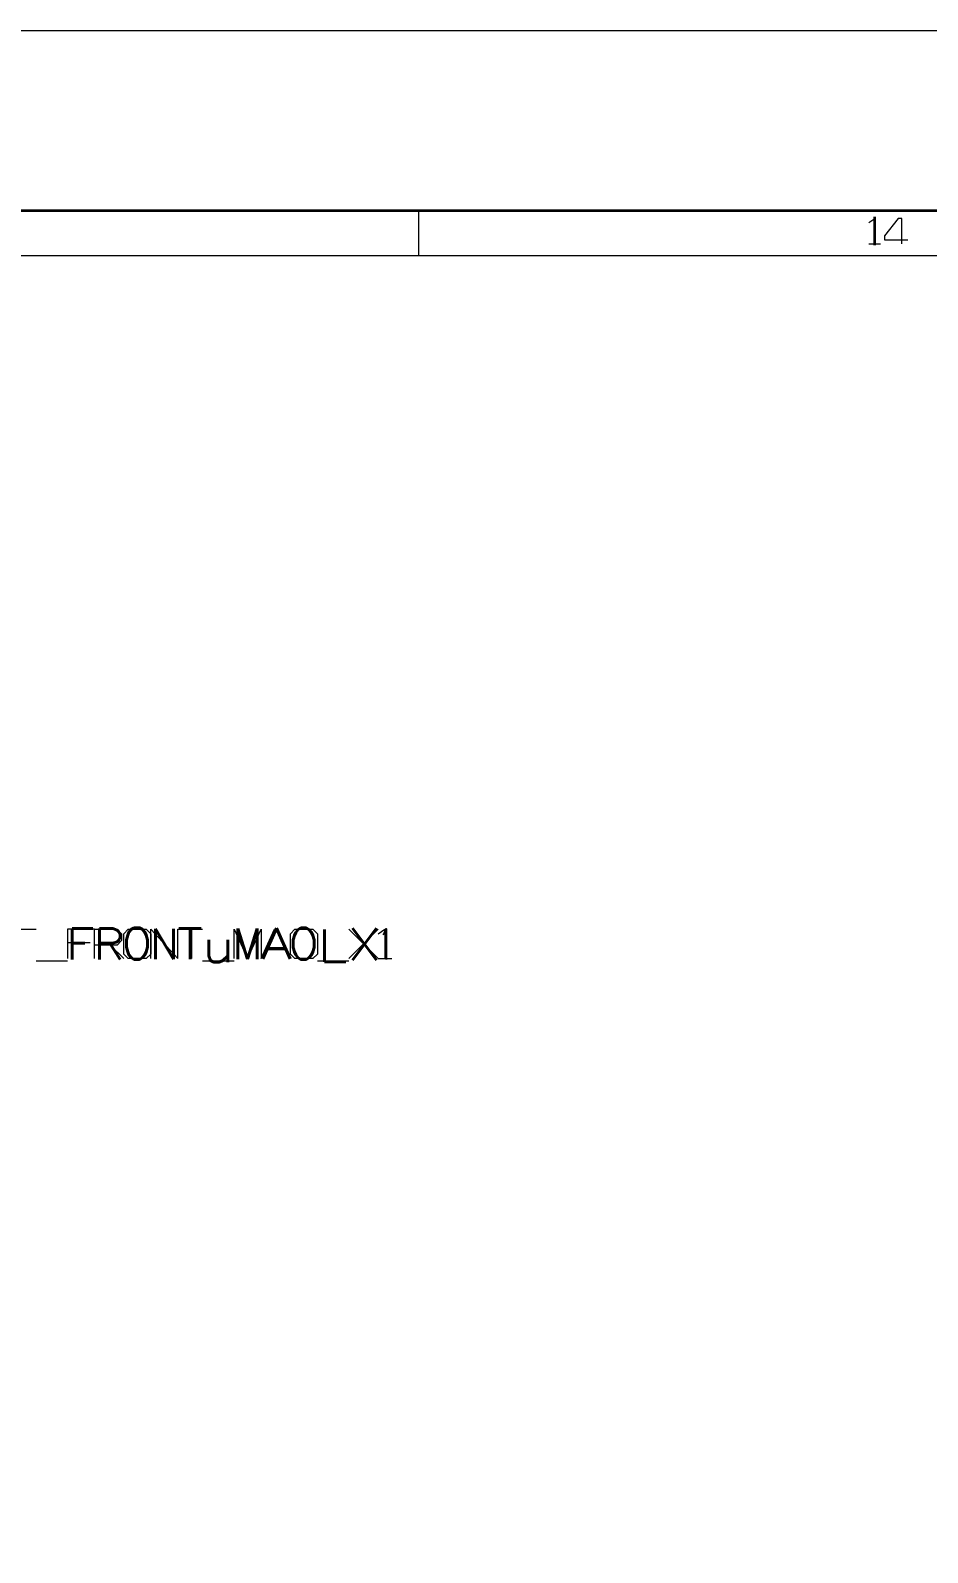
# Model space of a CAD drawing. Extents: x 0 to 174, y 0 to 33.
# Drawn here: x 50.27 to 54.19, y 26.46 to 33.11 of the extents above; entities that cross this region are included whole.
import ezdxf
from ezdxf.enums import TextEntityAlignment as Align

# ---------------------------------------------------------------- set-up
doc = ezdxf.new("R2010")
doc.units = 0
doc.layers.add('PDF2_형상', color=157, linetype='Continuous', true_color=0x405f80)
doc.layers.add('YOLO_TEXT', color=3, linetype='Continuous', true_color=0x008230)
doc.styles.add('OCR_LATIN', font='txt.shx')

msp = doc.modelspace()

# ---------------------------------------------------------------- linework, layer by layer
at = {"layer": 'PDF2_형상', "color": 7, "lineweight": 13}
for points in [[(0, 0), (0, 33.1103), (173.6221, 33.1103), (173.6221, 0)], [(0.9843, 0.9843), (0.9843, 32.126), (172.6378, 32.126), (172.6378, 0.9843)], [(50.6985, 29.1806), (50.7772, 29.1806), (50.7969, 29.1608), (50.7969, 29.0724), (50.7772, 29.0526), (50.6985, 29.0526), (50.6789, 29.0724), (50.6789, 29.1608)], [(51.4268, 29.1806), (51.5056, 29.1806), (51.5253, 29.1608), (51.5253, 29.0724), (51.5056, 29.0526), (51.4268, 29.0526), (51.4072, 29.0724), (51.4072, 29.1608)]]:
    msp.add_lwpolyline(points, close=True, dxfattribs=at)
at = {"layer": 'PDF2_형상', "color": 7, "lineweight": 35}
msp.add_lwpolyline([(0.7874, 0.7874), (0.7874, 32.3228), (172.8346, 32.3228), (172.8346, 0.7874)], close=True, dxfattribs=at)
at = {"layer": 'PDF2_형상', "color": 7, "lineweight": 13}
for points in [[(51.9685, 32.126), (51.9685, 32.3228)], [(53.9371, 32.2708), (53.9624, 32.2876), (53.9624, 32.1781)], [(54.0813, 32.1781), (54.0813, 32.2876), (54.0644, 32.2876), (54.0054, 32.2118), (54.0054, 32.1949), (54.1065, 32.1949)], [(53.9371, 32.1781), (53.9876, 32.1781)], [(50.0686, 29.1806), (49.9506, 29.1806), (49.9506, 29.0526), (50.0686, 29.0526), (50.0686, 29.1806), (50.1867, 29.1806), (50.295, 29.1806)], [(50.5508, 29.1806), (50.4328, 29.1806), (50.4328, 29.0526)], [(50.5508, 29.0526), (50.5508, 29.1806), (50.6493, 29.1806), (50.669, 29.1608), (50.669, 29.1314), (50.6493, 29.1117), (50.5508, 29.1117)], [(50.7969, 29.0526), (50.7969, 29.1806), (50.915, 29.0526), (50.915, 29.1806), (51.0233, 29.1806)], [(50.9742, 29.1806), (50.9742, 29.0526)], [(51.1611, 29.0526), (51.1611, 29.1806), (51.2201, 29.0526), (51.2792, 29.1806), (51.2792, 29.0526), (51.3383, 29.1806), (51.3482, 29.1806), (51.4072, 29.0526)], [(51.6631, 29.1806), (51.7911, 29.0526), (51.8501, 29.0526)], [(51.7911, 29.1806), (51.6631, 29.0526)], [(51.7911, 29.1608), (51.8206, 29.1806), (51.8206, 29.0526)], [(50.5312, 29.1215), (50.4328, 29.1215)], [(50.6197, 29.1117), (50.6789, 29.0526)], [(51.2989, 29.0919), (51.3875, 29.0919)], [(50.295, 29.0428), (50.4328, 29.0428)], [(51.0233, 29.0428), (51.1611, 29.0428)], [(51.5253, 29.0428), (51.6631, 29.0428)]]:
    msp.add_lwpolyline(points, dxfattribs=at)

# ---------------------------------------------------------------- texts
at = {"layer": 'YOLO_TEXT', "style": 'OCR_LATIN'}
for s, height, p, p2 in [('I', 0.1234, (53.9336, 32.172), (53.9898, 32.172)), ('F', 0.136, (50.4261, 29.0487), (50.5499, 29.0487)), ('R', 0.1342, (50.5475, 29.0493), (50.6816, 29.0493)), ('O', 0.1381, (50.6727, 29.0493), (50.799, 29.0493)), ('N', 0.1327, (50.7946, 29.0507), (50.9193, 29.0507)), ('T', 0.1349, (50.9127, 29.0498), (51.0243, 29.0498)), ('M', 0.1333, (51.1567, 29.0504), (51.2824, 29.0504)), ('A', 0.1341, (51.2796, 29.0518), (51.4141, 29.0518)), ('O', 0.138, (51.4018, 29.0487), (51.5277, 29.0487)), ('L', 0.1418, (51.5249, 29.038), (51.6577, 29.038)), ('X', 0.1402, (51.6555, 29.0454), (51.8059, 29.0454)), ('1', 0.134, (51.7968, 29.0491), (51.8505, 29.0491)), ('u', 0.1466, (51.0195, 29.0374), (51.1647, 29.0374))]:
    msp.add_text(s, height=height, dxfattribs=at).set_placement(p, p2, align=Align.FIT)

doc.saveas('drawing.dxf')
